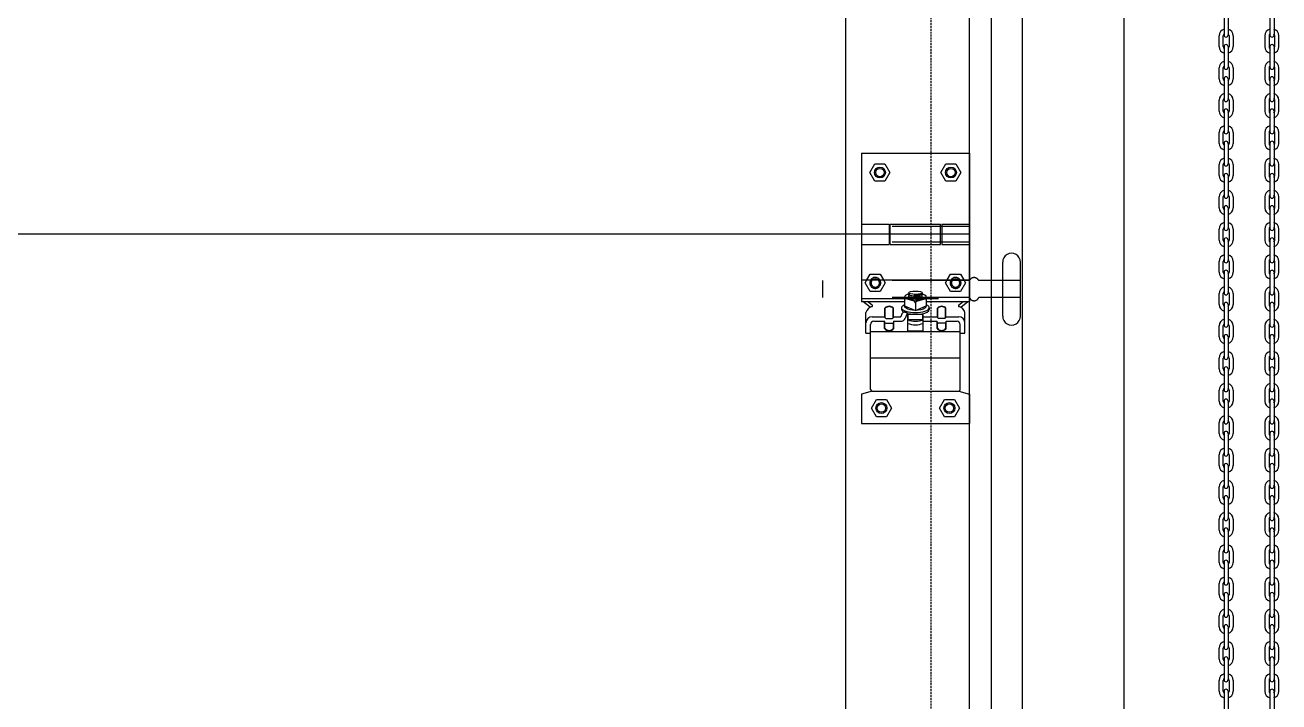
# Model space of a CAD drawing. Header units: millimetres. Extents: x 909 to 159266, y 137 to 21462.
# Drawn here: x 118598 to 119410, y 13043 to 13481 of the extents above; entities that cross this region are included whole.
import ezdxf

# ---------------------------------------------------------------- set-up
doc = ezdxf.new("R2010")
doc.units = ezdxf.units.MM
doc.header["$LTSCALE"] = 50
doc.header["$MEASUREMENT"] = 0
doc.linetypes.add('HIDDEN', pattern=[2, 1, -1])
doc.linetypes.add('HIDDEN2', pattern=[0.1875, 0.125, -0.0625])
for name, color, linetype in [('OHD Frame', 2, 'Continuous'), ('OHD Panel', 5, 'Continuous'), ('OHD Track', 4, 'Continuous')]:
    doc.layers.add(name, color=color, linetype=linetype)

# ---------------------------------------------------------------- blocks, each defined once
blk = doc.blocks.new('2인치 SIDE HINGE')
at = {"color": 8}
for p, q in [((63202.34, 107903.19, 0), (63272.34, 107903.19, 0)), ((63202.34, 107903.19, 0), (63202.34, 107807.17, 0)), ((63272.34, 107903.19, 0), (63272.34, 107807.17, 0)), ((63202.34, 107857.19, 0), (63220.34, 107857.19, 0)), ((63220.34, 107857.19, 0), (63220.34, 107844.19, 0)), ((63221.09, 107857.19, 0), (63253.59, 107857.19, 0)), ((63221.09, 107844.19, 0), (63221.09, 107857.19, 0)), ((63253.59, 107844.19, 0), (63253.59, 107857.19, 0)), ((63254.34, 107857.19, 0), (63272.34, 107857.19, 0)), ((63254.34, 107857.19, 0), (63254.34, 107844.19, 0)), ((63202.34, 107844.19, 0), (63220.34, 107844.19, 0)), ((63221.09, 107844.19, 0), (63253.59, 107844.19, 0)), ((63254.34, 107844.19, 0), (63272.34, 107844.19, 0)), ((63293.84, 107797.71, 0), (63293.84, 107832.71, 0)), ((63305.34, 107797.74, 0), (63305.34, 107832.67, 0)), ((63202.34, 107821.16, 0), (63272.34, 107821.16, 0)), ((63230.34, 107810.29, 0), (63230.34, 107804.37, 0)), ((63236.48, 107807.4, 0), (63231.24, 107809.01, 0)), ((63232.47, 107811.85, 0), (63233.17, 107811.85, 0)), ((63232.86, 107812.46, 0), (63232.98, 107812.57, 0)), ((63233.19, 107812, 0), (63232.86, 107812.33, 0)), ((63232.86, 107811.55, 0), (63233.19, 107811.87, 0)), ((63233.19, 107811.09, 0), (63232.86, 107811.42, 0)), ((63232.86, 107810.64, 0), (63233.19, 107810.97, 0)), ((63233.19, 107810.19, 0), (63232.86, 107810.51, 0)), ((63232.86, 107809.73, 0), (63233.19, 107810.06, 0)), ((63233.19, 107809.28, 0), (63232.86, 107809.6, 0)), ((63232.99, 107808.96, 0), (63233.19, 107809.15, 0)), ((63238.2, 107807.4, 0), (63243.43, 107809.01, 0)), ((63241.46, 107808.8, 0), (63241.81, 107809.15, 0)), ((63241.81, 107812, 0), (63241.48, 107812.33, 0)), ((63241.48, 107811.55, 0), (63241.81, 107811.87, 0)), ((63241.81, 107811.09, 0), (63241.48, 107811.42, 0)), ((63241.48, 107810.64, 0), (63241.81, 107810.97, 0)), ((63241.81, 107810.19, 0), (63241.48, 107810.51, 0)), ((63241.48, 107809.73, 0), (63241.81, 107810.06, 0)), ((63241.81, 107809.28, 0), (63241.48, 107809.6, 0)), ((63241.79, 107811.85, 0), (63242.21, 107811.85, 0)), ((63244.34, 107810.29, 0), (63244.34, 107804.37, 0)), ((63202.34, 107807.17, 0), (63230.34, 107807.17, 0)), ((63207.99, 107803.47, 0), (63203.34, 107807.17, 0)), ((63209.37, 107804.76, 0), (63206.34, 107807.17, 0)), ((63217.59, 107797.34, 0), (63217.59, 107802.92, 0)), ((63217.84, 107796.68, 0), (63217.84, 107802.82, 0)), ((63222.84, 107796.68, 0), (63222.84, 107802.82, 0)), ((63223.09, 107797.34, 0), (63223.09, 107802.92, 0)), ((63228.34, 107803.09, 0), (63228.34, 107801.91, 0)), ((63230.34, 107804.37, 0), (63237.34, 107801.39, 0)), ((63230.46, 107800.37, 0), (63231.6, 107800.37, 0)), ((63237.34, 107806.31, 0), (63237.34, 107801.39, 0)), ((63237.34, 107801.39, 0), (63244.34, 107804.37, 0)), ((63244.34, 107807.17, 0), (63272.34, 107807.17, 0)), ((63246.34, 107803.09, 0), (63246.34, 107801.91, 0)), ((63251.59, 107797.34, 0), (63251.59, 107802.92, 0)), ((63251.84, 107796.68, 0), (63251.84, 107802.82, 0)), ((63256.84, 107796.68, 0), (63256.84, 107802.82, 0)), ((63257.09, 107797.34, 0), (63257.09, 107802.92, 0)), ((63265.3, 107804.76, 0), (63268.34, 107807.17, 0)), ((63266.68, 107803.47, 0), (63271.34, 107807.17, 0)), ((63205.34, 107786.74, 0), (63205.34, 107799.98, 0)), ((63208.34, 107750.19, 0), (63208.34, 107792.34, 0)), ((63209.34, 107797.34, 0), (63217.59, 107797.34, 0)), ((63210.34, 107794.34, 0), (63217.34, 107794.34, 0)), ((63217.34, 107789.73, 0), (63217.34, 107794.34, 0)), ((63217.59, 107789.82, 0), (63217.59, 107793.68, 0)), ((63218.09, 107793.18, 0), (63222.59, 107793.18, 0)), ((63218.34, 107796.18, 0), (63222.34, 107796.18, 0)), ((63223.09, 107797.34, 0), (63227.89, 107797.34, 0)), ((63223.09, 107789.82, 0), (63223.09, 107793.68, 0)), ((63223.34, 107797.34, 0), (63227.89, 107797.34, 0)), ((63223.34, 107794.34, 0), (63227.89, 107794.34, 0)), ((63223.34, 107794.34, 0), (63227.89, 107794.34, 0)), ((63223.34, 107789.73, 0), (63223.34, 107794.34, 0)), ((63223.34, 107793.79, 0), (63223.34, 107793.84, 0)), ((63228.6, 107799.11, 0), (63227.89, 107797.34, 0)), ((63232.06, 107799.68, 0), (63230.67, 107796.22, 0)), ((63232.34, 107788.24, 0), (63232.34, 107799.43, 0)), ((63232.59, 107795.44, 0), (63232.59, 107798.9, 0)), ((63232.59, 107798.9, 0), (63242.09, 107798.9, 0)), ((63232.59, 107795.44, 0), (63242.09, 107795.44, 0)), ((63242.09, 107795.44, 0), (63242.09, 107798.9, 0)), ((63242.34, 107788.24, 0), (63242.34, 107799.43, 0)), ((63242.34, 107797.34, 0), (63251.59, 107797.34, 0)), ((63242.34, 107794.34, 0), (63251.34, 107794.34, 0)), ((63251.34, 107789.73, 0), (63251.34, 107794.34, 0)), ((63251.34, 107793.79, 0), (63251.34, 107793.84, 0)), ((63251.59, 107789.82, 0), (63251.59, 107793.68, 0)), ((63256.59, 107793.18, 0), (63252.09, 107793.18, 0)), ((63256.34, 107796.18, 0), (63252.34, 107796.18, 0)), ((63257.09, 107797.34, 0), (63265.34, 107797.34, 0)), ((63257.09, 107789.82, 0), (63257.09, 107793.68, 0)), ((63257.34, 107794.34, 0), (63264.34, 107794.34, 0)), ((63257.34, 107789.73, 0), (63257.34, 107794.34, 0)), ((63266.34, 107750.19, 0), (63266.34, 107792.34, 0)), ((63269.34, 107786.74, 0), (63269.34, 107799.98, 0)), ((63205.34, 107786.74, 0), (63208.34, 107786.74, 0)), ((63208.34, 107787.69, 0), (63266.34, 107787.69, 0)), ((63232.34, 107788.24, 0), (63242.34, 107788.24, 0)), ((63266.34, 107786.74, 0), (63269.34, 107786.74, 0)), ((63208.34, 107770.69, 0), (63266.34, 107770.69, 0)), ((63209.34, 107749.19, 0), (63202.34, 107747.19, 0)), ((63202.34, 107747.19, 0), (63202.34, 107728.19, 0)), ((63209.34, 107749.19, 0), (63265.34, 107749.19, 0)), ((63265.34, 107749.19, 0), (63272.34, 107747.19, 0)), ((63272.34, 107747.19, 0), (63272.34, 107728.19, 0)), ((63202.34, 107728.19, 0), (63272.34, 107728.19, 0))]:
    blk.add_line(p, q, dxfattribs=at)
at = {"color": 8, "linetype": 'HIDDEN'}
for p, q in [((63272.34, 107855.69, 0), (63202.34, 107855.69, 0)), ((63272.34, 107845.69, 0), (63202.34, 107845.69, 0)), ((63272.34, 107820.67, 0), (63177.34, 107820.67, 0)), ((63177.34, 107809.67, 0), (63177.34, 107820.67, 0)), ((63305.34, 107820.67, 0), (63278.34, 107820.67, 0)), ((63272.34, 107809.67, 0), (63177.34, 107809.67, 0)), ((63202.34, 107809.19, 0), (63272.34, 107809.19, 0)), ((63305.34, 107809.67, 0), (63278.34, 107809.67, 0))]:
    blk.add_line(p, q, dxfattribs=at)
at = {"color": 8, "elevation": 0}
for points in [[(63217.58, 107896.31), (63220.83, 107890.69), (63217.58, 107885.06), (63211.09, 107885.06), (63207.84, 107890.69), (63211.09, 107896.31)], [(63263.58, 107896.31), (63266.83, 107890.69), (63263.58, 107885.06), (63257.09, 107885.06), (63253.84, 107890.69), (63257.09, 107896.31)], [(63218.58, 107743.81), (63221.83, 107738.19), (63218.58, 107732.56), (63212.09, 107732.56), (63208.84, 107738.19), (63212.09, 107743.81)], [(63262.58, 107743.81), (63265.83, 107738.19), (63262.58, 107732.56), (63256.09, 107732.56), (63252.84, 107738.19), (63256.09, 107743.81)]]:
    blk.add_lwpolyline(points, close=True, dxfattribs=at)
for points in [[(63205.98, 107821.16), (63208.09, 107824.81), (63214.58, 107824.81), (63216.69, 107821.16)], [(63257.98, 107821.16), (63260.09, 107824.81), (63266.58, 107824.81), (63268.69, 107821.16)]]:
    blk.add_lwpolyline(points, dxfattribs=at)
at = {"color": 8, "linetype": 'HIDDEN', "elevation": 0}
for points in [[(63216.69, 107821.16), (63217.83, 107819.19), (63214.58, 107813.56), (63208.09, 107813.56), (63204.84, 107819.19), (63205.98, 107821.16)], [(63268.69, 107821.16), (63269.83, 107819.19), (63266.58, 107813.56), (63260.09, 107813.56), (63256.84, 107819.19), (63257.98, 107821.16)]]:
    blk.add_lwpolyline(points, dxfattribs=at)
at = {"color": 8}
for centre, radius in [((63214.34, 107890.69, 0), 3.53), ((63214.34, 107890.69, 0), 2.7), ((63260.34, 107890.69, 0), 3.53), ((63260.34, 107890.69, 0), 2.7), ((63215.34, 107738.19, 0), 3.53), ((63215.34, 107738.19, 0), 2.7), ((63259.34, 107738.19, 0), 3.53), ((63259.34, 107738.19, 0), 2.7)]:
    blk.add_circle(centre, radius, dxfattribs=at)
for centre, radius, start, end in [((63299.59, 107832.69, 0), 5.75, 359.8374, 180.1626), ((63211.34, 107819.19, 0), 3.53, 33.98062, 146.01938), ((63211.34, 107819.19, 0), 2.7, 47.05115, 132.94885), ((63263.34, 107819.19, 0), 3.53, 33.98062, 146.01938), ((63263.34, 107819.19, 0), 2.7, 47.05115, 132.94885), ((63231.14, 107808.2, 0), 0.811, 82.94915, 174.58609), ((63232.93, 107812.39, 0), 0.0908, 135, 225), ((63238.42, 107833.85, 0), 22.18, 255.41441, 258.0189), ((63232.93, 107811.48, 0), 0.0908, 135, 225), ((63238.42, 107832.94, 0), 22.18, 255.41441, 278.86078), ((63232.93, 107810.58, 0), 0.0908, 135, 225), ((63238.42, 107832.03, 0), 22.18, 255.41441, 278.86078), ((63232.93, 107809.67, 0), 0.0908, 135, 225), ((63238.42, 107831.13, 0), 22.18, 255.41441, 278.86078), ((63233.12, 107811.94, 0), 0.0908, 315, 45), ((63233.12, 107811.03, 0), 0.0908, 315, 45), ((63233.12, 107810.12, 0), 0.0908, 315, 45), ((63233.12, 107809.21, 0), 0.0908, 315, 45), ((63238.42, 107833.85, 0), 22.18, 265.00571, 278.86078), ((63241.55, 107812.39, 0), 0.0908, 171.36645, 225), ((63241.55, 107811.48, 0), 0.0908, 135, 225), ((63241.55, 107810.58, 0), 0.0908, 135, 225), ((63241.55, 107809.67, 0), 0.0908, 135, 225), ((63241.75, 107811.94, 0), 0.0908, 315, 45), ((63241.75, 107811.03, 0), 0.0908, 315, 45), ((63241.75, 107810.12, 0), 0.0908, 315, 45), ((63241.75, 107809.21, 0), 0.0908, 315, 45), ((63243.53, 107808.2, 0), 0.811, 5.41391, 97.05085), ((63210.2, 107799.03, 0), 4.96, 102.12174, 168.85878), ((63209.06, 107804.36, 0), 0.5, 282.12174, 51.46692), ((63220.34, 107800.35, 0), 3.76, 42.9905, 137.0095), ((63220.34, 107800.35, 0), 3.51, 44.57453, 135.42547), ((63230.46, 107798.37, 0), 2, 90, 158.12502), ((63231.6, 107799.87, 0), 0.5, 338.12502, 90), ((63236.01, 107806.14, 0), 1.34, 7.00558, 69.46818), ((63238.67, 107806.14, 0), 1.34, 110.53182, 172.99442), ((63254.34, 107800.35, 0), 3.76, 42.9905, 137.0095), ((63254.34, 107800.35, 0), 3.51, 44.57453, 135.42547), ((63265.62, 107804.36, 0), 0.5, 128.53308, 257.87826), ((63264.47, 107799.03, 0), 4.96, 11.14122, 77.87826), ((63209.34, 107793.34, 0), 4, 90, 180), ((63210.34, 107792.34, 0), 2, 90, 180), ((63216.5, 107793.65, 0), 1.09, 2.0148, 39.6589), ((63216.75, 107796.65, 0), 1.09, 2.0148, 39.6589), ((63218.09, 107793.68, 0), 0.5, 180, 270), ((63218.34, 107796.68, 0), 0.5, 180, 270), ((63222.34, 107796.68, 0), 0.5, 270, 0), ((63222.59, 107793.68, 0), 0.5, 270, 0), ((63223.93, 107796.65, 0), 1.09, 140.3411, 177.9852), ((63224.18, 107793.65, 0), 1.09, 140.3411, 177.9852), ((63227.89, 107797.34, 0), 3, 270, 338.12502), ((63237.34, 107808.47, 0), 14.09, 249.21994, 290.78006), ((63237.34, 107806.19, 0), 14.09, 249.21994, 290.78006), ((63250.5, 107793.65, 0), 1.09, 2.0148, 39.6589), ((63250.75, 107796.65, 0), 1.09, 2.0148, 39.6589), ((63252.09, 107793.68, 0), 0.5, 180, 270), ((63252.34, 107796.68, 0), 0.5, 180, 270), ((63256.34, 107796.68, 0), 0.5, 270, 360), ((63256.59, 107793.68, 0), 0.5, 270, 0), ((63257.93, 107796.65, 0), 1.09, 140.3411, 177.9852), ((63258.18, 107793.65, 0), 1.09, 140.3411, 177.9852), ((63264.34, 107792.34, 0), 2, 0, 90), ((63265.34, 107793.34, 0), 4, 0, 90), ((63299.59, 107797.69, 0), 5.75, 179.8374, 0.1626), ((63220.34, 107792, 0), 3.76, 217.06391, 322.93609), ((63220.34, 107792, 0), 3.51, 218.41121, 321.58879), ((63254.34, 107792, 0), 3.76, 217.06391, 322.93609), ((63254.34, 107792, 0), 3.51, 218.41121, 321.58879), ((63209.34, 107750.19, 0), 1, 180, 270), ((63265.34, 107750.19, 0), 1, 270, 0)]:
    blk.add_arc(centre, radius, start, end, dxfattribs=at)
at = {"color": 8, "linetype": 'HIDDEN'}
for centre, radius, start, end in [((63211.34, 107819.19, 0), 3.53, 146.01938, 33.98062), ((63211.34, 107819.19, 0), 2.7, 132.94885, 47.05115), ((63263.34, 107819.19, 0), 3.53, 146.01938, 33.98062), ((63263.34, 107819.19, 0), 2.7, 132.94885, 47.05115), ((63275.34, 107819.43, 0), 3.25, 22.49622, 157.50378), ((63275.34, 107810.92, 0), 3.25, 202.49622, 337.50378)]:
    blk.add_arc(centre, radius, start, end, dxfattribs=at)
at = {"color": 8}
for centre, major_axis, ratio, start_param, end_param in [((63237.34, 107810.29, 0), (-7, 0), 0.311178, 5.481577, 10.226387), ((63237.34, 107809.25, 0), (-4.5, 0), 0.246975, 0.264484, 3.078253), ((63237.34, 107803.09, 0), (-9, 0), 0.331338, 5.603511, 10.104452), ((63237.34, 107801.91, 0), (-9, 0), 0.331338, 0, 0.583751), ((63237.34, 107801.91, 0), (-9, 0), 0.331338, 0.935022, 3.141593)]:
    blk.add_ellipse(centre, major_axis=major_axis, ratio=ratio, start_param=start_param, end_param=end_param, dxfattribs=at)
blk.add_ellipse((63237.34, 107812.85, 0), major_axis=(-4.5, 0), ratio=0.246975, dxfattribs=at)
at = {"color": 8, "extrusion": (0, 0, -1)}
blk.add_ellipse((63237.34, 107804.37, 0), major_axis=(7, 0), ratio=0.426006, start_param=6.283185, end_param=9.424778, dxfattribs=at)

msp = doc.modelspace()

# ---------------------------------------------------------------- linework, layer by layer
at = {"linetype": 'Continuous'}
msp.add_line((119129.35, 10326.51), (119129.35, 14798.56), dxfattribs=at)
msp.add_line((119209.35, 10273.56), (119209.35, 14798.56))
at = {"color": 7, "linetype": 'Continuous'}
for p, q in [((119374.13, 13487.87), (119374.13, 13474.54)), ((119376.8, 13487.87), (119376.8, 13474.54)), ((119403.88, 13487.87), (119403.88, 13474.54)), ((119406.55, 13487.87), (119406.55, 13474.54)), ((119371, 13467), (119371, 13474.07)), ((119373.67, 13467), (119373.67, 13474.07)), ((119374.13, 13467), (119374.13, 13453.67)), ((119376.8, 13467), (119376.8, 13453.67)), ((119377.4, 13474.07), (119377.4, 13467)), ((119380.07, 13474.07), (119380.07, 13467)), ((119400.61, 13474.07), (119400.61, 13467)), ((119403.28, 13474.07), (119403.28, 13467)), ((119403.88, 13467), (119403.88, 13453.67)), ((119406.55, 13467), (119406.55, 13453.67)), ((119407.01, 13467), (119407.01, 13474.07)), ((119409.68, 13467), (119409.68, 13474.07)), ((119371, 13446.14), (119371, 13453.2)), ((119373.67, 13446.14), (119373.67, 13453.2)), ((119377.4, 13453.2), (119377.4, 13446.14)), ((119380.07, 13453.2), (119380.07, 13446.14)), ((119400.61, 13453.2), (119400.61, 13446.14)), ((119403.28, 13453.2), (119403.28, 13446.14)), ((119407.01, 13446.14), (119407.01, 13453.2)), ((119409.68, 13446.14), (119409.68, 13453.2)), ((119374.13, 13446.14), (119374.13, 13432.8)), ((119376.8, 13446.14), (119376.8, 13432.8)), ((119403.88, 13446.14), (119403.88, 13432.8)), ((119406.55, 13446.14), (119406.55, 13432.8)), ((119371, 13425.27), (119371, 13432.34)), ((119373.67, 13425.27), (119373.67, 13432.34)), ((119377.4, 13432.34), (119377.4, 13425.27)), ((119380.07, 13432.34), (119380.07, 13425.27)), ((119400.61, 13432.34), (119400.61, 13425.27)), ((119403.28, 13432.34), (119403.28, 13425.27)), ((119407.01, 13425.27), (119407.01, 13432.34)), ((119409.68, 13425.27), (119409.68, 13432.34)), ((119374.13, 13425.27), (119374.13, 13411.94)), ((119376.8, 13425.27), (119376.8, 13411.94)), ((119403.88, 13425.27), (119403.88, 13411.94)), ((119406.55, 13425.27), (119406.55, 13411.94)), ((119371, 13404.4), (119371, 13411.47)), ((119373.67, 13404.4), (119373.67, 13411.47)), ((119377.4, 13411.47), (119377.4, 13404.4)), ((119380.07, 13411.47), (119380.07, 13404.4)), ((119400.61, 13411.47), (119400.61, 13404.4)), ((119403.28, 13411.47), (119403.28, 13404.4)), ((119407.01, 13404.4), (119407.01, 13411.47)), ((119409.68, 13404.4), (119409.68, 13411.47)), ((119374.13, 13404.4), (119374.13, 13391.07)), ((119376.8, 13404.4), (119376.8, 13391.07)), ((119403.88, 13404.4), (119403.88, 13391.07)), ((119406.55, 13404.4), (119406.55, 13391.07)), ((119371, 13383.54), (119371, 13390.6)), ((119373.67, 13383.54), (119373.67, 13390.6)), ((119377.4, 13390.6), (119377.4, 13383.54)), ((119380.07, 13390.6), (119380.07, 13383.54)), ((119400.61, 13390.6), (119400.61, 13383.54)), ((119403.28, 13390.6), (119403.28, 13383.54)), ((119407.01, 13383.54), (119407.01, 13390.6)), ((119409.68, 13383.54), (119409.68, 13390.6)), ((119374.13, 13383.54), (119374.13, 13370.2)), ((119376.8, 13383.54), (119376.8, 13370.2)), ((119403.88, 13383.54), (119403.88, 13370.2)), ((119406.55, 13383.54), (119406.55, 13370.2)), ((119371, 13362.67), (119371, 13369.74)), ((119373.67, 13362.67), (119373.67, 13369.74)), ((119377.4, 13369.74), (119377.4, 13362.67)), ((119380.07, 13369.74), (119380.07, 13362.67)), ((119400.61, 13369.74), (119400.61, 13362.67)), ((119403.28, 13369.74), (119403.28, 13362.67)), ((119407.01, 13362.67), (119407.01, 13369.74)), ((119409.68, 13362.67), (119409.68, 13369.74)), ((119374.13, 13362.67), (119374.13, 13349.34)), ((119376.8, 13362.67), (119376.8, 13349.34)), ((119403.88, 13362.67), (119403.88, 13349.34)), ((119406.55, 13362.67), (119406.55, 13349.34)), ((119371, 13341.8), (119371, 13348.87)), ((119373.67, 13341.8), (119373.67, 13348.87)), ((119377.4, 13348.87), (119377.4, 13341.8)), ((119380.07, 13348.87), (119380.07, 13341.8)), ((119400.61, 13348.87), (119400.61, 13341.8)), ((119403.28, 13348.87), (119403.28, 13341.8)), ((119407.01, 13341.8), (119407.01, 13348.87)), ((119409.68, 13341.8), (119409.68, 13348.87)), ((119374.13, 13341.8), (119374.13, 13328.47)), ((119376.8, 13341.8), (119376.8, 13328.47)), ((119403.88, 13341.8), (119403.88, 13328.47)), ((119406.55, 13341.8), (119406.55, 13328.47)), ((119371, 13320.94), (119371, 13328)), ((119373.67, 13320.94), (119373.67, 13328)), ((119374.13, 13320.94), (119374.13, 13307.6)), ((119376.8, 13320.94), (119376.8, 13307.6)), ((119377.4, 13328), (119377.4, 13320.94)), ((119380.07, 13328), (119380.07, 13320.94)), ((119400.61, 13328), (119400.61, 13320.94)), ((119403.28, 13328), (119403.28, 13320.94)), ((119403.88, 13320.94), (119403.88, 13307.6)), ((119406.55, 13320.94), (119406.55, 13307.6)), ((119407.01, 13320.94), (119407.01, 13328)), ((119409.68, 13320.94), (119409.68, 13328)), ((119371, 13300.07), (119371, 13307.14)), ((119373.67, 13300.07), (119373.67, 13307.14)), ((119377.4, 13307.14), (119377.4, 13300.07)), ((119380.07, 13307.14), (119380.07, 13300.07)), ((119400.61, 13307.14), (119400.61, 13300.07)), ((119403.28, 13307.14), (119403.28, 13300.07)), ((119407.01, 13300.07), (119407.01, 13307.14)), ((119409.68, 13300.07), (119409.68, 13307.14)), ((119374.13, 13300.07), (119374.13, 13286.74)), ((119376.8, 13300.07), (119376.8, 13286.74)), ((119403.88, 13300.07), (119403.88, 13286.74)), ((119406.55, 13300.07), (119406.55, 13286.74)), ((119371, 13279.2), (119371, 13286.27)), ((119373.67, 13279.2), (119373.67, 13286.27)), ((119377.4, 13286.27), (119377.4, 13279.2)), ((119380.07, 13286.27), (119380.07, 13279.2)), ((119400.61, 13286.27), (119400.61, 13279.2)), ((119403.28, 13286.27), (119403.28, 13279.2)), ((119407.01, 13279.2), (119407.01, 13286.27)), ((119409.68, 13279.2), (119409.68, 13286.27)), ((119374.13, 13279.2), (119374.13, 13265.87)), ((119376.8, 13279.2), (119376.8, 13265.87)), ((119403.88, 13279.2), (119403.88, 13265.87)), ((119406.55, 13279.2), (119406.55, 13265.87)), ((119371, 13258.34), (119371, 13265.4)), ((119373.67, 13258.34), (119373.67, 13265.4)), ((119377.4, 13265.4), (119377.4, 13258.34)), ((119380.07, 13265.4), (119380.07, 13258.34)), ((119400.61, 13265.4), (119400.61, 13258.34)), ((119403.28, 13265.4), (119403.28, 13258.34)), ((119407.01, 13258.34), (119407.01, 13265.4)), ((119409.68, 13258.34), (119409.68, 13265.4)), ((119374.13, 13258.34), (119374.13, 13245)), ((119376.8, 13258.34), (119376.8, 13245)), ((119403.88, 13258.34), (119403.88, 13245)), ((119406.55, 13258.34), (119406.55, 13245)), ((119371, 13237.47), (119371, 13244.54)), ((119373.67, 13237.47), (119373.67, 13244.54)), ((119377.4, 13244.54), (119377.4, 13237.47)), ((119380.07, 13244.54), (119380.07, 13237.47)), ((119400.61, 13244.54), (119400.61, 13237.47)), ((119403.28, 13244.54), (119403.28, 13237.47)), ((119407.01, 13237.47), (119407.01, 13244.54)), ((119409.68, 13237.47), (119409.68, 13244.54)), ((119374.13, 13237.47), (119374.13, 13224.14)), ((119376.8, 13237.47), (119376.8, 13224.14)), ((119403.88, 13237.47), (119403.88, 13224.14)), ((119406.55, 13237.47), (119406.55, 13224.14)), ((119371, 13216.6), (119371, 13223.67)), ((119373.67, 13216.6), (119373.67, 13223.67)), ((119377.4, 13223.67), (119377.4, 13216.6)), ((119380.07, 13223.67), (119380.07, 13216.6)), ((119400.61, 13223.67), (119400.61, 13216.6)), ((119403.28, 13223.67), (119403.28, 13216.6)), ((119407.01, 13216.6), (119407.01, 13223.67)), ((119409.68, 13216.6), (119409.68, 13223.67)), ((119374.13, 13216.6), (119374.13, 13203.27)), ((119376.8, 13216.6), (119376.8, 13203.27)), ((119403.88, 13216.6), (119403.88, 13203.27)), ((119406.55, 13216.6), (119406.55, 13203.27)), ((119371, 13195.74), (119371, 13202.8)), ((119373.67, 13195.74), (119373.67, 13202.8)), ((119377.4, 13202.8), (119377.4, 13195.74)), ((119380.07, 13202.8), (119380.07, 13195.74)), ((119400.61, 13202.8), (119400.61, 13195.74)), ((119403.28, 13202.8), (119403.28, 13195.74)), ((119407.01, 13195.74), (119407.01, 13202.8)), ((119409.68, 13195.74), (119409.68, 13202.8)), ((119374.13, 13195.74), (119374.13, 13182.4)), ((119376.8, 13195.74), (119376.8, 13182.4)), ((119403.88, 13195.74), (119403.88, 13182.4)), ((119406.55, 13195.74), (119406.55, 13182.4)), ((119371, 13174.87), (119371, 13181.94)), ((119373.67, 13174.87), (119373.67, 13181.94)), ((119374.13, 13174.87), (119374.13, 13161.54)), ((119376.8, 13174.87), (119376.8, 13161.54)), ((119377.4, 13181.94), (119377.4, 13174.87)), ((119380.07, 13181.94), (119380.07, 13174.87)), ((119400.61, 13181.94), (119400.61, 13174.87)), ((119403.28, 13181.94), (119403.28, 13174.87)), ((119403.88, 13174.87), (119403.88, 13161.54)), ((119406.55, 13174.87), (119406.55, 13161.54)), ((119407.01, 13174.87), (119407.01, 13181.94)), ((119409.68, 13174.87), (119409.68, 13181.94)), ((119371, 13154), (119371, 13161.07)), ((119373.67, 13154), (119373.67, 13161.07)), ((119377.4, 13161.07), (119377.4, 13154)), ((119380.07, 13161.07), (119380.07, 13154)), ((119400.61, 13161.07), (119400.61, 13154)), ((119403.28, 13161.07), (119403.28, 13154)), ((119407.01, 13154), (119407.01, 13161.07)), ((119409.68, 13154), (119409.68, 13161.07)), ((119374.13, 13154), (119374.13, 13140.67)), ((119376.8, 13154), (119376.8, 13140.67)), ((119403.88, 13154), (119403.88, 13140.67)), ((119406.55, 13154), (119406.55, 13140.67)), ((119371, 13133.14), (119371, 13140.2)), ((119373.67, 13133.14), (119373.67, 13140.2)), ((119377.4, 13140.2), (119377.4, 13133.14)), ((119380.07, 13140.2), (119380.07, 13133.14)), ((119400.61, 13140.2), (119400.61, 13133.14)), ((119403.28, 13140.2), (119403.28, 13133.14)), ((119407.01, 13133.14), (119407.01, 13140.2)), ((119409.68, 13133.14), (119409.68, 13140.2)), ((119374.13, 13133.14), (119374.13, 13119.8)), ((119376.8, 13133.14), (119376.8, 13119.8)), ((119403.88, 13133.14), (119403.88, 13119.8)), ((119406.55, 13133.14), (119406.55, 13119.8)), ((119371, 13112.27), (119371, 13119.34)), ((119373.67, 13112.27), (119373.67, 13119.34)), ((119377.4, 13119.34), (119377.4, 13112.27)), ((119380.07, 13119.34), (119380.07, 13112.27)), ((119400.61, 13119.34), (119400.61, 13112.27)), ((119403.28, 13119.34), (119403.28, 13112.27)), ((119407.01, 13112.27), (119407.01, 13119.34)), ((119409.68, 13112.27), (119409.68, 13119.34)), ((119374.13, 13112.27), (119374.13, 13098.94)), ((119376.8, 13112.27), (119376.8, 13098.94)), ((119403.88, 13112.27), (119403.88, 13098.94)), ((119406.55, 13112.27), (119406.55, 13098.94)), ((119371, 13091.4), (119371, 13098.47)), ((119373.67, 13091.4), (119373.67, 13098.47)), ((119377.4, 13098.47), (119377.4, 13091.4)), ((119380.07, 13098.47), (119380.07, 13091.4)), ((119400.61, 13098.47), (119400.61, 13091.4)), ((119403.28, 13098.47), (119403.28, 13091.4)), ((119407.01, 13091.4), (119407.01, 13098.47)), ((119409.68, 13091.4), (119409.68, 13098.47)), ((119374.13, 13091.4), (119374.13, 13078.07)), ((119376.8, 13091.4), (119376.8, 13078.07)), ((119403.88, 13091.4), (119403.88, 13078.07)), ((119406.55, 13091.4), (119406.55, 13078.07)), ((119371, 13070.54), (119371, 13077.6)), ((119373.67, 13070.54), (119373.67, 13077.6)), ((119377.4, 13077.6), (119377.4, 13070.54)), ((119380.07, 13077.6), (119380.07, 13070.54)), ((119400.61, 13077.6), (119400.61, 13070.54)), ((119403.28, 13077.6), (119403.28, 13070.54)), ((119407.01, 13070.54), (119407.01, 13077.6)), ((119409.68, 13070.54), (119409.68, 13077.6)), ((119374.13, 13070.54), (119374.13, 13057.2)), ((119376.8, 13070.54), (119376.8, 13057.2)), ((119403.88, 13070.54), (119403.88, 13057.2)), ((119406.55, 13070.54), (119406.55, 13057.2)), ((119371, 13049.67), (119371, 13056.74)), ((119373.67, 13049.67), (119373.67, 13056.74)), ((119377.4, 13056.74), (119377.4, 13049.67)), ((119380.07, 13056.74), (119380.07, 13049.67)), ((119400.61, 13056.74), (119400.61, 13049.67)), ((119403.28, 13056.74), (119403.28, 13049.67)), ((119407.01, 13049.67), (119407.01, 13056.74)), ((119409.68, 13049.67), (119409.68, 13056.74)), ((119374.13, 13049.67), (119374.13, 13036.34)), ((119376.8, 13049.67), (119376.8, 13036.34)), ((119403.88, 13049.67), (119403.88, 13036.34)), ((119406.55, 13049.67), (119406.55, 13036.34))]:
    msp.add_line(p, q, dxfattribs=at)
for centre, radius, start, end in [((119375.47, 13474.07), 4.47, 106.47683, 180), ((119375.47, 13474.07), 1.8, 134.94221, 180), ((119375.6, 13474.07), 4.47, 0, 73.52317), ((119375.6, 13474.07), 1.8, 0, 45.05779), ((119405.08, 13474.07), 4.47, 106.47683, 180), ((119405.08, 13474.07), 1.8, 134.94221, 180), ((119405.21, 13474.07), 4.47, 0, 73.52317), ((119405.21, 13474.07), 1.8, 0, 45.05779), ((119375.47, 13467), 4.47, 180, 253.52317), ((119375.47, 13467), 1.8, 180, 225.05779), ((119375.47, 13474.54), 1.33, 180, 0), ((119375.47, 13467), 1.33, 0, 180), ((119375.6, 13467), 4.47, 286.47683, 0), ((119375.6, 13467), 1.8, 314.94221, 0), ((119405.08, 13467), 4.47, 180, 253.52317), ((119405.08, 13467), 1.8, 180, 225.05779), ((119405.21, 13474.54), 1.33, 180, 0), ((119405.21, 13467), 1.33, 0, 180), ((119405.21, 13467), 4.47, 286.47683, 0), ((119405.21, 13467), 1.8, 314.94221, 0), ((119375.47, 13453.2), 4.47, 106.47683, 180), ((119375.47, 13453.2), 1.8, 134.94221, 180), ((119375.47, 13453.67), 1.33, 180, 0), ((119375.6, 13453.2), 4.47, 0, 73.52317), ((119375.6, 13453.2), 1.8, 0, 45.05779), ((119405.08, 13453.2), 4.47, 106.47683, 180), ((119405.08, 13453.2), 1.8, 134.94221, 180), ((119405.21, 13453.67), 1.33, 180, 0), ((119405.21, 13453.2), 4.47, 0, 73.52317), ((119405.21, 13453.2), 1.8, 0, 45.05779), ((119375.47, 13446.14), 4.47, 180, 253.52317), ((119375.47, 13446.14), 1.8, 180, 225.05779), ((119375.47, 13446.14), 1.33, 0, 180), ((119375.6, 13446.14), 4.47, 286.47683, 0), ((119375.6, 13446.14), 1.8, 314.94221, 0), ((119405.08, 13446.14), 4.47, 180, 253.52317), ((119405.08, 13446.14), 1.8, 180, 225.05779), ((119405.21, 13446.14), 1.33, 0, 180), ((119405.21, 13446.14), 4.47, 286.47683, 0), ((119405.21, 13446.14), 1.8, 314.94221, 0), ((119375.47, 13432.34), 4.47, 106.47683, 180), ((119375.6, 13432.34), 4.47, 0, 73.52317), ((119405.08, 13432.34), 4.47, 106.47683, 180), ((119405.21, 13432.34), 4.47, 0, 73.52317), ((119375.47, 13432.34), 1.8, 134.94221, 180), ((119375.47, 13432.8), 1.33, 180, 0), ((119375.47, 13425.27), 1.33, 0, 180), ((119375.6, 13432.34), 1.8, 0, 45.05779), ((119405.08, 13432.34), 1.8, 134.94221, 180), ((119405.21, 13432.8), 1.33, 180, 0), ((119405.21, 13425.27), 1.33, 0, 180), ((119405.21, 13432.34), 1.8, 0, 45.05779), ((119375.47, 13425.27), 4.47, 180, 253.52317), ((119375.47, 13425.27), 1.8, 180, 225.05779), ((119375.6, 13425.27), 4.47, 286.47683, 0), ((119375.6, 13425.27), 1.8, 314.94221, 0), ((119405.08, 13425.27), 4.47, 180, 253.52317), ((119405.08, 13425.27), 1.8, 180, 225.05779), ((119405.21, 13425.27), 4.47, 286.47683, 0), ((119405.21, 13425.27), 1.8, 314.94221, 0), ((119375.47, 13411.47), 4.47, 106.47683, 180), ((119375.47, 13411.47), 1.8, 134.94221, 180), ((119375.47, 13411.94), 1.33, 180, 0), ((119375.6, 13411.47), 4.47, 0, 73.52317), ((119375.6, 13411.47), 1.8, 0, 45.05779), ((119405.08, 13411.47), 4.47, 106.47683, 180), ((119405.08, 13411.47), 1.8, 134.94221, 180), ((119405.21, 13411.94), 1.33, 180, 0), ((119405.21, 13411.47), 4.47, 0, 73.52317), ((119405.21, 13411.47), 1.8, 0, 45.05779), ((119375.47, 13404.4), 4.47, 180, 253.52317), ((119375.47, 13404.4), 1.8, 180, 225.05779), ((119375.47, 13404.4), 1.33, 0, 180), ((119375.6, 13404.4), 4.47, 286.47683, 0), ((119375.6, 13404.4), 1.8, 314.94221, 0), ((119405.08, 13404.4), 4.47, 180, 253.52317), ((119405.08, 13404.4), 1.8, 180, 225.05779), ((119405.21, 13404.4), 1.33, 0, 180), ((119405.21, 13404.4), 4.47, 286.47683, 0), ((119405.21, 13404.4), 1.8, 314.94221, 0), ((119375.47, 13390.6), 4.47, 106.47683, 180), ((119375.6, 13390.6), 4.47, 0, 73.52317), ((119405.08, 13390.6), 4.47, 106.47683, 180), ((119405.21, 13390.6), 4.47, 0, 73.52317), ((119375.47, 13390.6), 1.8, 134.94221, 180), ((119375.47, 13391.07), 1.33, 180, 0), ((119375.6, 13390.6), 1.8, 0, 45.05779), ((119405.08, 13390.6), 1.8, 134.94221, 180), ((119405.21, 13391.07), 1.33, 180, 0), ((119405.21, 13390.6), 1.8, 0, 45.05779), ((119375.47, 13383.54), 4.47, 180, 253.52317), ((119375.47, 13383.54), 1.8, 180, 225.05779), ((119375.47, 13383.54), 1.33, 0, 180), ((119375.6, 13383.54), 4.47, 286.47683, 0), ((119375.6, 13383.54), 1.8, 314.94221, 0), ((119405.08, 13383.54), 4.47, 180, 253.52317), ((119405.08, 13383.54), 1.8, 180, 225.05779), ((119405.21, 13383.54), 1.33, 0, 180), ((119405.21, 13383.54), 4.47, 286.47683, 0), ((119405.21, 13383.54), 1.8, 314.94221, 0), ((119375.47, 13369.74), 4.47, 106.47683, 180), ((119375.47, 13369.74), 1.8, 134.94221, 180), ((119375.47, 13370.2), 1.33, 180, 0), ((119375.6, 13369.74), 4.47, 0, 73.52317), ((119375.6, 13369.74), 1.8, 0, 45.05779), ((119405.08, 13369.74), 4.47, 106.47683, 180), ((119405.08, 13369.74), 1.8, 134.94221, 180), ((119405.21, 13370.2), 1.33, 180, 0), ((119405.21, 13369.74), 4.47, 0, 73.52317), ((119405.21, 13369.74), 1.8, 0, 45.05779), ((119375.47, 13362.67), 4.47, 180, 253.52317), ((119375.47, 13362.67), 1.8, 180, 225.05779), ((119375.47, 13362.67), 1.33, 0, 180), ((119375.6, 13362.67), 4.47, 286.47683, 0), ((119375.6, 13362.67), 1.8, 314.94221, 0), ((119405.08, 13362.67), 4.47, 180, 253.52317), ((119405.08, 13362.67), 1.8, 180, 225.05779), ((119405.21, 13362.67), 1.33, 0, 180), ((119405.21, 13362.67), 4.47, 286.47683, 0), ((119405.21, 13362.67), 1.8, 314.94221, 0), ((119375.47, 13348.87), 4.47, 106.47683, 180), ((119375.47, 13348.87), 1.8, 134.94221, 180), ((119375.47, 13349.34), 1.33, 180, 0), ((119375.6, 13348.87), 4.47, 0, 73.52317), ((119375.6, 13348.87), 1.8, 0, 45.05779), ((119405.08, 13348.87), 4.47, 106.47683, 180), ((119405.08, 13348.87), 1.8, 134.94221, 180), ((119405.21, 13349.34), 1.33, 180, 0), ((119405.21, 13348.87), 4.47, 0, 73.52317), ((119405.21, 13348.87), 1.8, 0, 45.05779), ((119375.47, 13341.8), 4.47, 180, 253.52317), ((119375.47, 13341.8), 1.8, 180, 225.05779), ((119375.47, 13341.8), 1.33, 0, 180), ((119375.6, 13341.8), 4.47, 286.47683, 0), ((119375.6, 13341.8), 1.8, 314.94221, 0), ((119405.08, 13341.8), 4.47, 180, 253.52317), ((119405.08, 13341.8), 1.8, 180, 225.05779), ((119405.21, 13341.8), 1.33, 0, 180), ((119405.21, 13341.8), 4.47, 286.47683, 0), ((119405.21, 13341.8), 1.8, 314.94221, 0), ((119375.47, 13328), 4.47, 106.47683, 180), ((119375.47, 13328), 1.8, 134.94221, 180), ((119375.6, 13328), 4.47, 0, 73.52317), ((119375.6, 13328), 1.8, 0, 45.05779), ((119405.08, 13328), 4.47, 106.47683, 180), ((119405.08, 13328), 1.8, 134.94221, 180), ((119405.21, 13328), 4.47, 0, 73.52317), ((119405.21, 13328), 1.8, 0, 45.05779), ((119375.47, 13320.94), 4.47, 180, 253.52317), ((119375.47, 13320.94), 1.8, 180, 225.05779), ((119375.47, 13328.47), 1.33, 180, 0), ((119375.47, 13320.94), 1.33, 0, 180), ((119375.6, 13320.94), 4.47, 286.47683, 0), ((119375.6, 13320.94), 1.8, 314.94221, 0), ((119405.08, 13320.94), 4.47, 180, 253.52317), ((119405.08, 13320.94), 1.8, 180, 225.05779), ((119405.21, 13328.47), 1.33, 180, 0), ((119405.21, 13320.94), 1.33, 0, 180), ((119405.21, 13320.94), 4.47, 286.47683, 0), ((119405.21, 13320.94), 1.8, 314.94221, 0), ((119375.47, 13307.14), 4.47, 106.47683, 180), ((119375.47, 13307.14), 1.8, 134.94221, 180), ((119375.47, 13307.6), 1.33, 180, 0), ((119375.6, 13307.14), 4.47, 0, 73.52317), ((119375.6, 13307.14), 1.8, 0, 45.05779), ((119405.08, 13307.14), 4.47, 106.47683, 180), ((119405.08, 13307.14), 1.8, 134.94221, 180), ((119405.21, 13307.6), 1.33, 180, 0), ((119405.21, 13307.14), 4.47, 0, 73.52317), ((119405.21, 13307.14), 1.8, 0, 45.05779), ((119375.47, 13300.07), 4.47, 180, 253.52317), ((119375.47, 13300.07), 1.8, 180, 225.05779), ((119375.47, 13300.07), 1.33, 0, 180), ((119375.6, 13300.07), 4.47, 286.47683, 0), ((119375.6, 13300.07), 1.8, 314.94221, 0), ((119405.08, 13300.07), 4.47, 180, 253.52317), ((119405.08, 13300.07), 1.8, 180, 225.05779), ((119405.21, 13300.07), 1.33, 0, 180), ((119405.21, 13300.07), 4.47, 286.47683, 0), ((119405.21, 13300.07), 1.8, 314.94221, 0), ((119375.47, 13286.27), 4.47, 106.47683, 180), ((119375.6, 13286.27), 4.47, 0, 73.52317), ((119405.08, 13286.27), 4.47, 106.47683, 180), ((119405.21, 13286.27), 4.47, 0, 73.52317), ((119375.47, 13286.27), 1.8, 134.94221, 180), ((119375.47, 13286.74), 1.33, 180, 0), ((119375.47, 13279.2), 1.33, 0, 180), ((119375.6, 13286.27), 1.8, 0, 45.05779), ((119405.08, 13286.27), 1.8, 134.94221, 180), ((119405.21, 13286.74), 1.33, 180, 0), ((119405.21, 13279.2), 1.33, 0, 180), ((119405.21, 13286.27), 1.8, 0, 45.05779), ((119375.47, 13279.2), 4.47, 180, 253.52317), ((119375.47, 13279.2), 1.8, 180, 225.05779), ((119375.6, 13279.2), 4.47, 286.47683, 0), ((119375.6, 13279.2), 1.8, 314.94221, 0), ((119405.08, 13279.2), 4.47, 180, 253.52317), ((119405.08, 13279.2), 1.8, 180, 225.05779), ((119405.21, 13279.2), 4.47, 286.47683, 0), ((119405.21, 13279.2), 1.8, 314.94221, 0), ((119375.47, 13265.4), 4.47, 106.47683, 180), ((119375.47, 13265.4), 1.8, 134.94221, 180), ((119375.47, 13265.87), 1.33, 180, 0), ((119375.6, 13265.4), 4.47, 0, 73.52317), ((119375.6, 13265.4), 1.8, 0, 45.05779), ((119405.08, 13265.4), 4.47, 106.47683, 180), ((119405.08, 13265.4), 1.8, 134.94221, 180), ((119405.21, 13265.87), 1.33, 180, 0), ((119405.21, 13265.4), 4.47, 0, 73.52317), ((119405.21, 13265.4), 1.8, 0, 45.05779), ((119375.47, 13258.32), 4.47, 180, 253.52317), ((119375.47, 13258.34), 1.8, 180, 225.05779), ((119375.47, 13258.32), 1.8, 180, 225.05779), ((119375.47, 13258.34), 1.33, 0, 180), ((119375.6, 13258.34), 1.8, 314.94221, 0), ((119375.6, 13258.32), 4.47, 286.47683, 0), ((119405.08, 13258.32), 4.47, 180, 253.52317), ((119405.08, 13258.34), 1.8, 180, 225.05779), ((119405.08, 13258.32), 1.8, 180, 225.05779), ((119405.21, 13258.34), 1.33, 0, 180), ((119405.21, 13258.32), 4.47, 286.47683, 0), ((119405.21, 13258.34), 1.8, 314.94221, 0), ((119375.47, 13244.54), 4.47, 106.47683, 180), ((119375.6, 13244.54), 4.47, 0, 73.52317), ((119405.08, 13244.54), 4.47, 106.47683, 180), ((119405.21, 13244.54), 4.47, 0, 73.52317), ((119375.47, 13244.54), 1.8, 134.94221, 180), ((119375.47, 13245), 1.33, 180, 0), ((119375.6, 13244.54), 1.8, 0, 45.05779), ((119405.08, 13244.54), 1.8, 134.94221, 180), ((119405.21, 13245), 1.33, 180, 0), ((119405.21, 13244.54), 1.8, 0, 45.05779), ((119375.47, 13237.47), 4.47, 180, 253.52317), ((119375.47, 13237.47), 1.8, 180, 225.05779), ((119375.47, 13237.47), 1.33, 0, 180), ((119375.6, 13237.47), 4.47, 286.47683, 0), ((119375.6, 13237.47), 1.8, 314.94221, 0), ((119405.08, 13237.47), 4.47, 180, 253.52317), ((119405.08, 13237.47), 1.8, 180, 225.05779), ((119405.21, 13237.47), 1.33, 0, 180), ((119405.21, 13237.47), 4.47, 286.47683, 0), ((119405.21, 13237.47), 1.8, 314.94221, 0), ((119375.47, 13223.67), 4.47, 106.47683, 180), ((119375.47, 13223.67), 1.8, 134.94221, 180), ((119375.47, 13224.14), 1.33, 180, 0), ((119375.6, 13223.67), 4.47, 0, 73.52317), ((119375.6, 13223.67), 1.8, 0, 45.05779), ((119405.08, 13223.67), 4.47, 106.47683, 180), ((119405.08, 13223.67), 1.8, 134.94221, 180), ((119405.21, 13224.14), 1.33, 180, 0), ((119405.21, 13223.67), 4.47, 0, 73.52317), ((119405.21, 13223.67), 1.8, 0, 45.05779), ((119375.47, 13216.6), 4.47, 180, 253.52317), ((119375.47, 13216.6), 1.8, 180, 225.05779), ((119375.47, 13216.6), 1.33, 0, 180), ((119375.6, 13216.6), 4.47, 286.47683, 0), ((119375.6, 13216.6), 1.8, 314.94221, 0), ((119405.08, 13216.6), 4.47, 180, 253.52317), ((119405.08, 13216.6), 1.8, 180, 225.05779), ((119405.21, 13216.6), 1.33, 0, 180), ((119405.21, 13216.6), 4.47, 286.47683, 0), ((119405.21, 13216.6), 1.8, 314.94221, 0), ((119375.47, 13202.8), 4.47, 106.47683, 180), ((119375.47, 13202.8), 1.8, 134.94221, 180), ((119375.47, 13203.27), 1.33, 180, 0), ((119375.6, 13202.8), 4.47, 0, 73.52317), ((119375.6, 13202.8), 1.8, 0, 45.05779), ((119405.08, 13202.8), 4.47, 106.47683, 180), ((119405.08, 13202.8), 1.8, 134.94221, 180), ((119405.21, 13203.27), 1.33, 180, 0), ((119405.21, 13202.8), 4.47, 0, 73.52317), ((119405.21, 13202.8), 1.8, 0, 45.05779), ((119375.47, 13195.74), 4.47, 180, 253.52317), ((119375.47, 13195.74), 1.8, 180, 225.05779), ((119375.47, 13195.74), 1.33, 0, 180), ((119375.6, 13195.74), 4.47, 286.47683, 0), ((119375.6, 13195.74), 1.8, 314.94221, 0), ((119405.08, 13195.74), 4.47, 180, 253.52317), ((119405.08, 13195.74), 1.8, 180, 225.05779), ((119405.21, 13195.74), 1.33, 0, 180), ((119405.21, 13195.74), 4.47, 286.47683, 0), ((119405.21, 13195.74), 1.8, 314.94221, 0), ((119375.47, 13181.94), 4.47, 106.47683, 180), ((119375.47, 13181.94), 1.8, 134.94221, 180), ((119375.6, 13181.94), 4.47, 0, 73.52317), ((119375.6, 13181.94), 1.8, 0, 45.05779), ((119405.08, 13181.94), 4.47, 106.47683, 180), ((119405.08, 13181.94), 1.8, 134.94221, 180), ((119405.21, 13181.94), 4.47, 0, 73.52317), ((119405.21, 13181.94), 1.8, 0, 45.05779), ((119375.47, 13174.87), 4.47, 180, 253.52317), ((119375.47, 13174.87), 1.8, 180, 225.05779), ((119375.47, 13182.4), 1.33, 180, 0), ((119375.47, 13174.87), 1.33, 0, 180), ((119375.6, 13174.87), 4.47, 286.47683, 0), ((119375.6, 13174.87), 1.8, 314.94221, 0), ((119405.08, 13174.87), 4.47, 180, 253.52317), ((119405.08, 13174.87), 1.8, 180, 225.05779), ((119405.21, 13182.4), 1.33, 180, 0), ((119405.21, 13174.87), 1.33, 0, 180), ((119405.21, 13174.87), 4.47, 286.47683, 0), ((119405.21, 13174.87), 1.8, 314.94221, 0), ((119375.47, 13161.07), 4.47, 106.47683, 180), ((119375.47, 13161.07), 1.8, 134.94221, 180), ((119375.47, 13161.54), 1.33, 180, 0), ((119375.6, 13161.07), 4.47, 0, 73.52317), ((119375.6, 13161.07), 1.8, 0, 45.05779), ((119405.08, 13161.07), 4.47, 106.47683, 180), ((119405.08, 13161.07), 1.8, 134.94221, 180), ((119405.21, 13161.54), 1.33, 180, 0), ((119405.21, 13161.07), 4.47, 0, 73.52317), ((119405.21, 13161.07), 1.8, 0, 45.05779), ((119375.47, 13154), 4.47, 180, 253.52317), ((119375.47, 13154), 1.8, 180, 225.05779), ((119375.47, 13154), 1.33, 0, 180), ((119375.6, 13154), 4.47, 286.47683, 0), ((119375.6, 13154), 1.8, 314.94221, 0), ((119405.08, 13154), 4.47, 180, 253.52317), ((119405.08, 13154), 1.8, 180, 225.05779), ((119405.21, 13154), 1.33, 0, 180), ((119405.21, 13154), 4.47, 286.47683, 0), ((119405.21, 13154), 1.8, 314.94221, 0), ((119375.47, 13140.2), 4.47, 106.47683, 180), ((119375.6, 13140.2), 4.47, 0, 73.52317), ((119405.08, 13140.2), 4.47, 106.47683, 180), ((119405.21, 13140.2), 4.47, 0, 73.52317), ((119375.47, 13140.2), 1.8, 134.94221, 180), ((119375.47, 13140.67), 1.33, 180, 0), ((119375.47, 13133.14), 1.33, 0, 180), ((119375.6, 13140.2), 1.8, 0, 45.05779), ((119405.08, 13140.2), 1.8, 134.94221, 180), ((119405.21, 13140.67), 1.33, 180, 0), ((119405.21, 13133.14), 1.33, 0, 180), ((119405.21, 13140.2), 1.8, 0, 45.05779), ((119375.47, 13133.14), 4.47, 180, 253.52317), ((119375.47, 13133.14), 1.8, 180, 225.05779), ((119375.6, 13133.14), 4.47, 286.47683, 0), ((119375.6, 13133.14), 1.8, 314.94221, 0), ((119405.08, 13133.14), 4.47, 180, 253.52317), ((119405.08, 13133.14), 1.8, 180, 225.05779), ((119405.21, 13133.14), 4.47, 286.47683, 0), ((119405.21, 13133.14), 1.8, 314.94221, 0), ((119375.47, 13119.34), 4.47, 106.47683, 180), ((119375.47, 13119.34), 1.8, 134.94221, 180), ((119375.47, 13119.8), 1.33, 180, 0), ((119375.6, 13119.34), 4.47, 0, 73.52317), ((119375.6, 13119.34), 1.8, 0, 45.05779), ((119405.08, 13119.34), 4.47, 106.47683, 180), ((119405.08, 13119.34), 1.8, 134.94221, 180), ((119405.21, 13119.8), 1.33, 180, 0), ((119405.21, 13119.34), 4.47, 0, 73.52317), ((119405.21, 13119.34), 1.8, 0, 45.05779), ((119375.47, 13112.27), 4.47, 180, 253.52317), ((119375.47, 13112.27), 1.8, 180, 225.05779), ((119375.47, 13112.27), 1.33, 0, 180), ((119375.6, 13112.27), 4.47, 286.47683, 0), ((119375.6, 13112.27), 1.8, 314.94221, 0), ((119405.08, 13112.27), 4.47, 180, 253.52317), ((119405.08, 13112.27), 1.8, 180, 225.05779), ((119405.21, 13112.27), 1.33, 0, 180), ((119405.21, 13112.27), 4.47, 286.47683, 0), ((119405.21, 13112.27), 1.8, 314.94221, 0), ((119375.47, 13098.47), 4.47, 106.47683, 180), ((119375.6, 13098.47), 4.47, 0, 73.52317), ((119405.08, 13098.47), 4.47, 106.47683, 180), ((119405.21, 13098.47), 4.47, 0, 73.52317), ((119375.47, 13098.47), 1.8, 134.94221, 180), ((119375.47, 13098.94), 1.33, 180, 0), ((119375.6, 13098.47), 1.8, 0, 45.05779), ((119405.08, 13098.47), 1.8, 134.94221, 180), ((119405.21, 13098.94), 1.33, 180, 0), ((119405.21, 13098.47), 1.8, 0, 45.05779), ((119375.47, 13091.4), 4.47, 180, 253.52317), ((119375.47, 13091.4), 1.8, 180, 225.05779), ((119375.47, 13091.4), 1.33, 0, 180), ((119375.6, 13091.4), 4.47, 286.47683, 0), ((119375.6, 13091.4), 1.8, 314.94221, 0), ((119405.08, 13091.4), 4.47, 180, 253.52317), ((119405.08, 13091.4), 1.8, 180, 225.05779), ((119405.21, 13091.4), 1.33, 0, 180), ((119405.21, 13091.4), 4.47, 286.47683, 0), ((119405.21, 13091.4), 1.8, 314.94221, 0), ((119375.47, 13077.6), 4.47, 106.47683, 180), ((119375.47, 13077.6), 1.8, 134.94221, 180), ((119375.47, 13078.07), 1.33, 180, 0), ((119375.6, 13077.6), 4.47, 0, 73.52317), ((119375.6, 13077.6), 1.8, 0, 45.05779), ((119405.08, 13077.6), 4.47, 106.47683, 180), ((119405.08, 13077.6), 1.8, 134.94221, 180), ((119405.21, 13078.07), 1.33, 180, 0), ((119405.21, 13077.6), 4.47, 0, 73.52317), ((119405.21, 13077.6), 1.8, 0, 45.05779), ((119375.47, 13070.54), 4.47, 180, 253.52317), ((119375.47, 13070.54), 1.8, 180, 225.05779), ((119375.47, 13070.54), 1.33, 0, 180), ((119375.6, 13070.54), 4.47, 286.47683, 0), ((119375.6, 13070.54), 1.8, 314.94221, 0), ((119405.08, 13070.54), 4.47, 180, 253.52317), ((119405.08, 13070.54), 1.8, 180, 225.05779), ((119405.21, 13070.54), 1.33, 0, 180), ((119405.21, 13070.54), 4.47, 286.47683, 0), ((119405.21, 13070.54), 1.8, 314.94221, 0), ((119375.47, 13056.74), 4.47, 106.47683, 180), ((119375.47, 13056.74), 1.8, 134.94221, 180), ((119375.47, 13057.2), 1.33, 180, 0), ((119375.6, 13056.74), 4.47, 0, 73.52317), ((119375.6, 13056.74), 1.8, 0, 45.05779), ((119405.08, 13056.74), 4.47, 106.47683, 180), ((119405.08, 13056.74), 1.8, 134.94221, 180), ((119405.21, 13057.2), 1.33, 180, 0), ((119405.21, 13056.74), 4.47, 0, 73.52317), ((119405.21, 13056.74), 1.8, 0, 45.05779), ((119375.47, 13049.67), 4.47, 180, 253.52317), ((119375.47, 13049.67), 1.8, 180, 225.05779), ((119375.47, 13049.67), 1.33, 0, 180), ((119375.6, 13049.67), 4.47, 286.47683, 0), ((119375.6, 13049.67), 1.8, 314.94221, 0), ((119405.08, 13049.67), 4.47, 180, 253.52317), ((119405.08, 13049.67), 1.8, 180, 225.05779), ((119405.21, 13049.67), 1.33, 0, 180), ((119405.21, 13049.67), 4.47, 286.47683, 0), ((119405.21, 13049.67), 1.8, 314.94221, 0)]:
    msp.add_arc(centre, radius, start, end, dxfattribs=at)
at = {"layer": 'OHD Frame'}
msp.add_line((119309.35, 18748.56), (119309.35, 10273.56), dxfattribs=at)
at = {"layer": 'OHD Frame', "color": 1, "linetype": 'HIDDEN2', "ltscale": 0.2}
msp.add_line((119184.35, 14798.56), (119184.35, 10273.56), dxfattribs=at)
at = {"layer": 'OHD Panel', "color": 0}
msp.add_line((119209.35, 13345.51), (114859.35, 13345.51), dxfattribs=at)
at = {"layer": 'OHD Track'}
for p, q in [((119223.65, 10273.56), (119223.65, 18479.9)), ((119243.65, 10273.56), (119243.65, 18479.9))]:
    msp.add_line(p, q, dxfattribs=at)

# ---------------------------------------------------------------- block references
at = {"color": 0}
msp.add_blockref('2인치 SIDE HINGE', (55937.01, -94505.17), dxfattribs=at)

doc.saveas('drawing.dxf')
